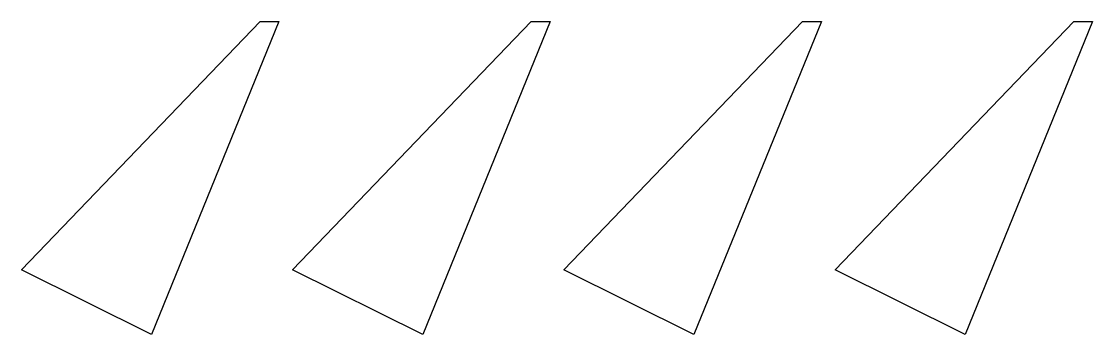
# Model space of a CAD drawing. Header units: millimetres. Extents: x 0 to 625, y -38 to 145.
import ezdxf

# ---------------------------------------------------------------- set-up
doc = ezdxf.new("R2010")
doc.units = ezdxf.units.MM

msp = doc.modelspace()

# ---------------------------------------------------------------- linework, layer by layer
at = {"layer": 'CORTE'}
for points in [[(0, 0), (139.2, 145.06), (150.19, 145.06), (75.87, -37.74)], [(158.19, 0), (297.39, 145.06), (308.38, 145.06), (234.06, -37.74)], [(316.38, 0), (455.58, 145.06), (466.57, 145.06), (392.25, -37.74)], [(474.57, 0), (613.77, 145.06), (624.76, 145.06), (550.44, -37.74)]]:
    msp.add_lwpolyline(points, close=True, dxfattribs=at)

doc.saveas('drawing.dxf')
